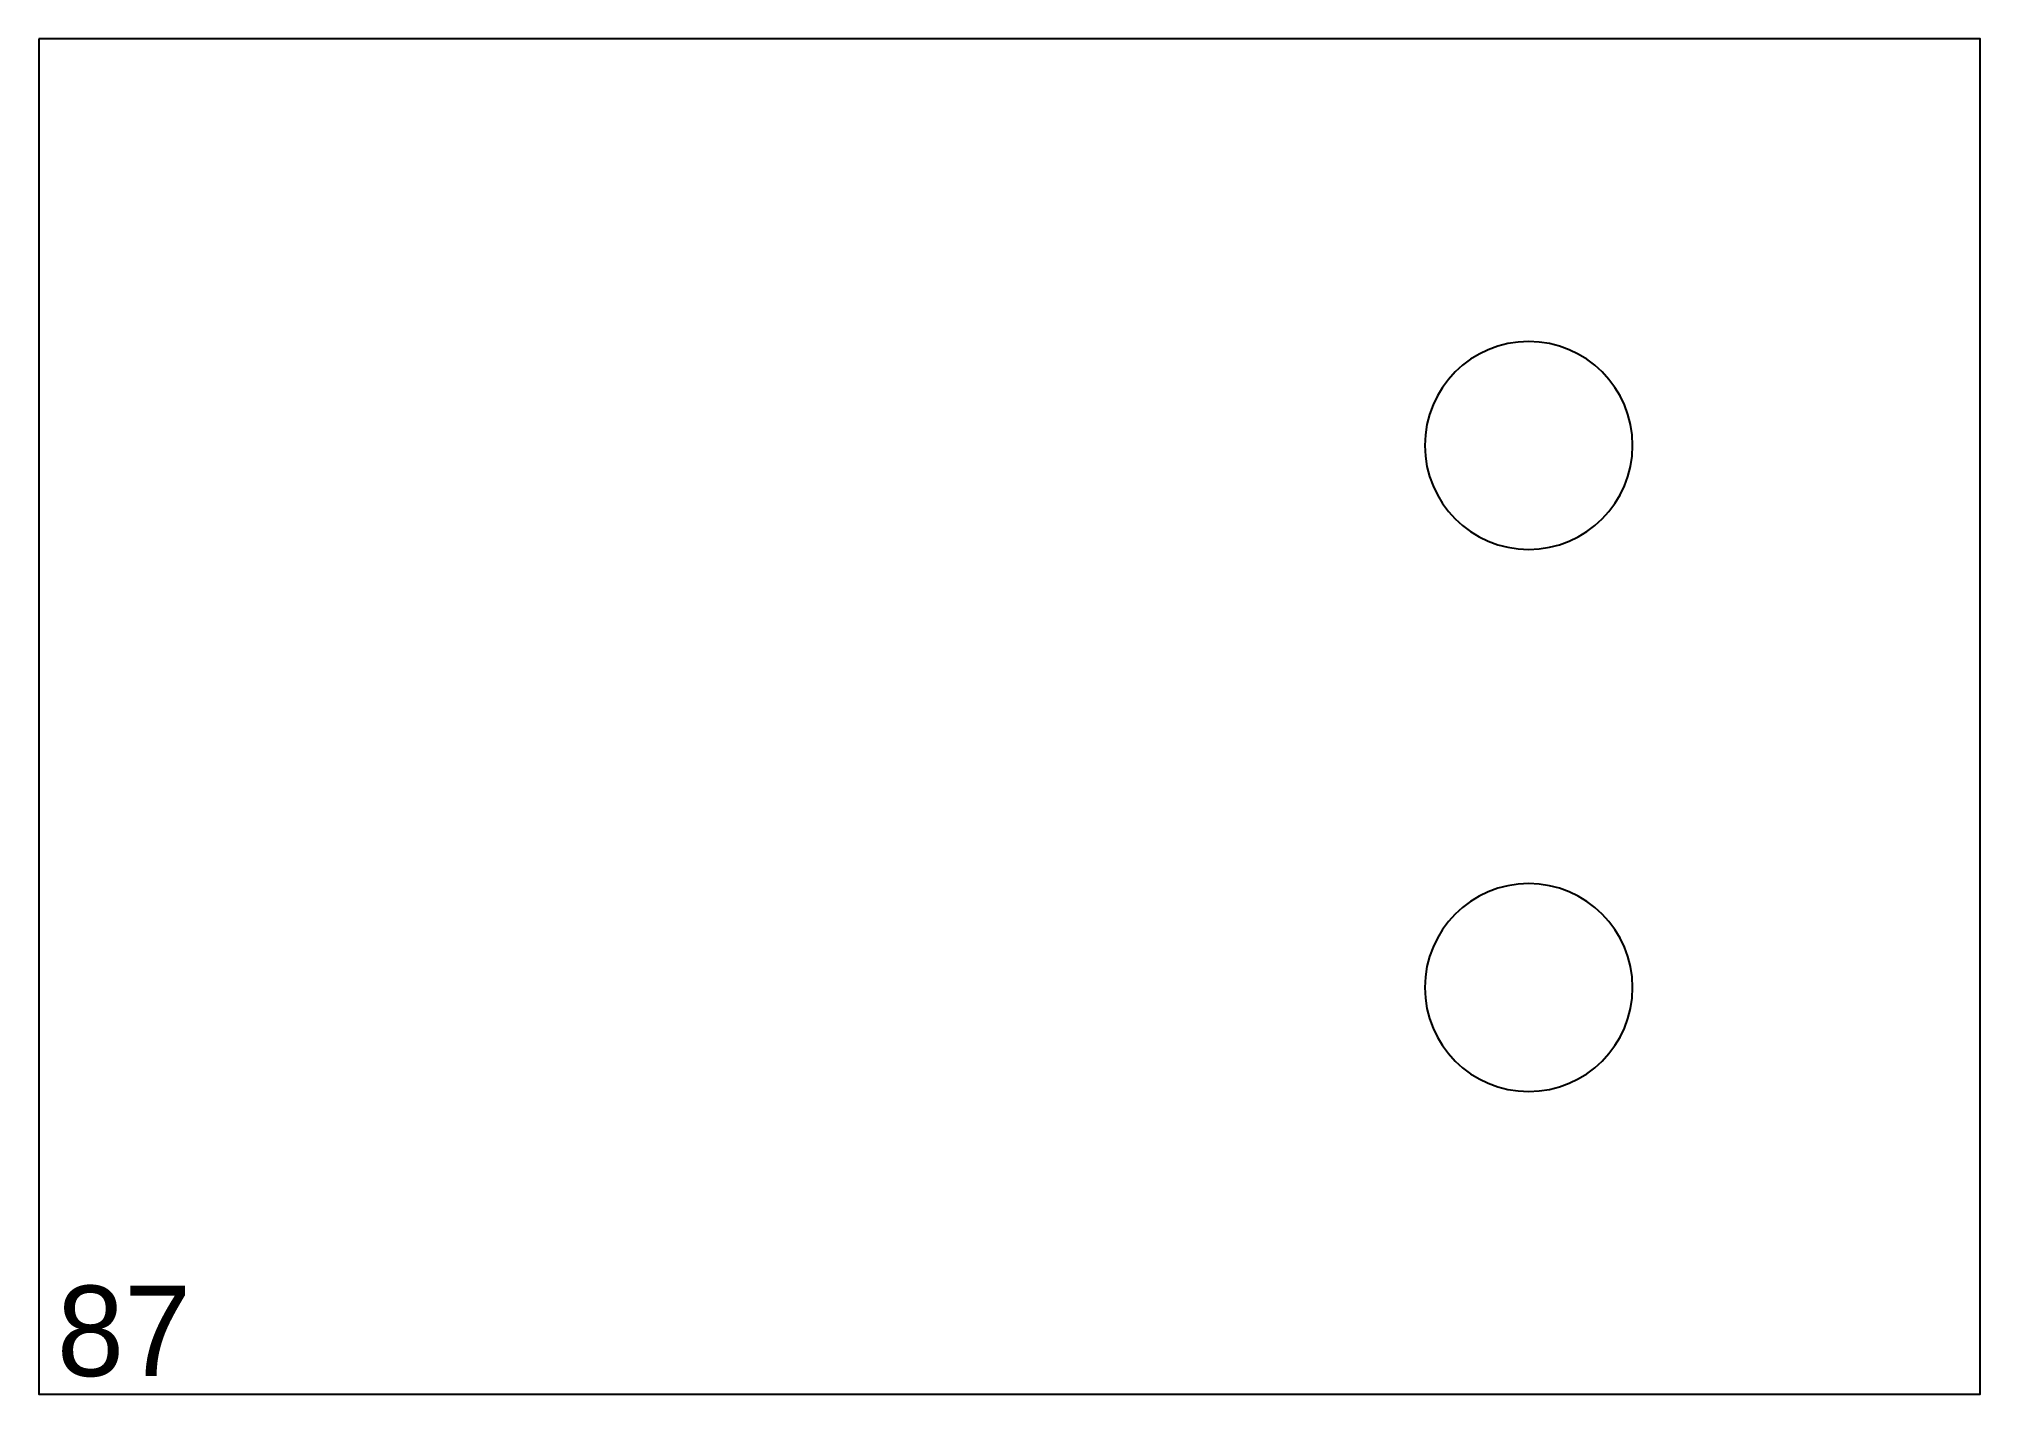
# Model space of a CAD drawing. Header units: millimetres. Extents: x 0 to 215, y 0 to 150.
import ezdxf

# ---------------------------------------------------------------- set-up
doc = ezdxf.new("R2010")
doc.units = ezdxf.units.MM
doc.header["$MEASUREMENT"] = 0
for name, color, linetype in [('ВнешнийКонтур', 7, 'Continuous'), ('Нумерация', 7, 'Continuous'), ('Отверстие', 7, 'Continuous')]:
    doc.layers.add(name, color=color, linetype=linetype)

msp = doc.modelspace()

# ---------------------------------------------------------------- linework, layer by layer
at = {"layer": 'ВнешнийКонтур', "color": 0, "linetype": 'Continuous'}
msp.add_lwpolyline([(0, 150), (0, 0), (215, 0), (215, 150)], close=True, dxfattribs=at)
at = {"layer": 'Отверстие', "color": 0, "linetype": 'Continuous'}
for points in [[(176.5, 105, 1), (153.5, 105, 1), (176.5, 105)], [(176.5, 45, 1), (153.5, 45, 1), (176.5, 45)]]:
    msp.add_lwpolyline(points, format="xyb", dxfattribs=at)

# ---------------------------------------------------------------- texts
at = {"layer": 'Нумерация', "color": 0, "linetype": 'Continuous'}
msp.add_text('87', height=10, dxfattribs=at).set_placement((2, 2))

doc.saveas('drawing.dxf')
